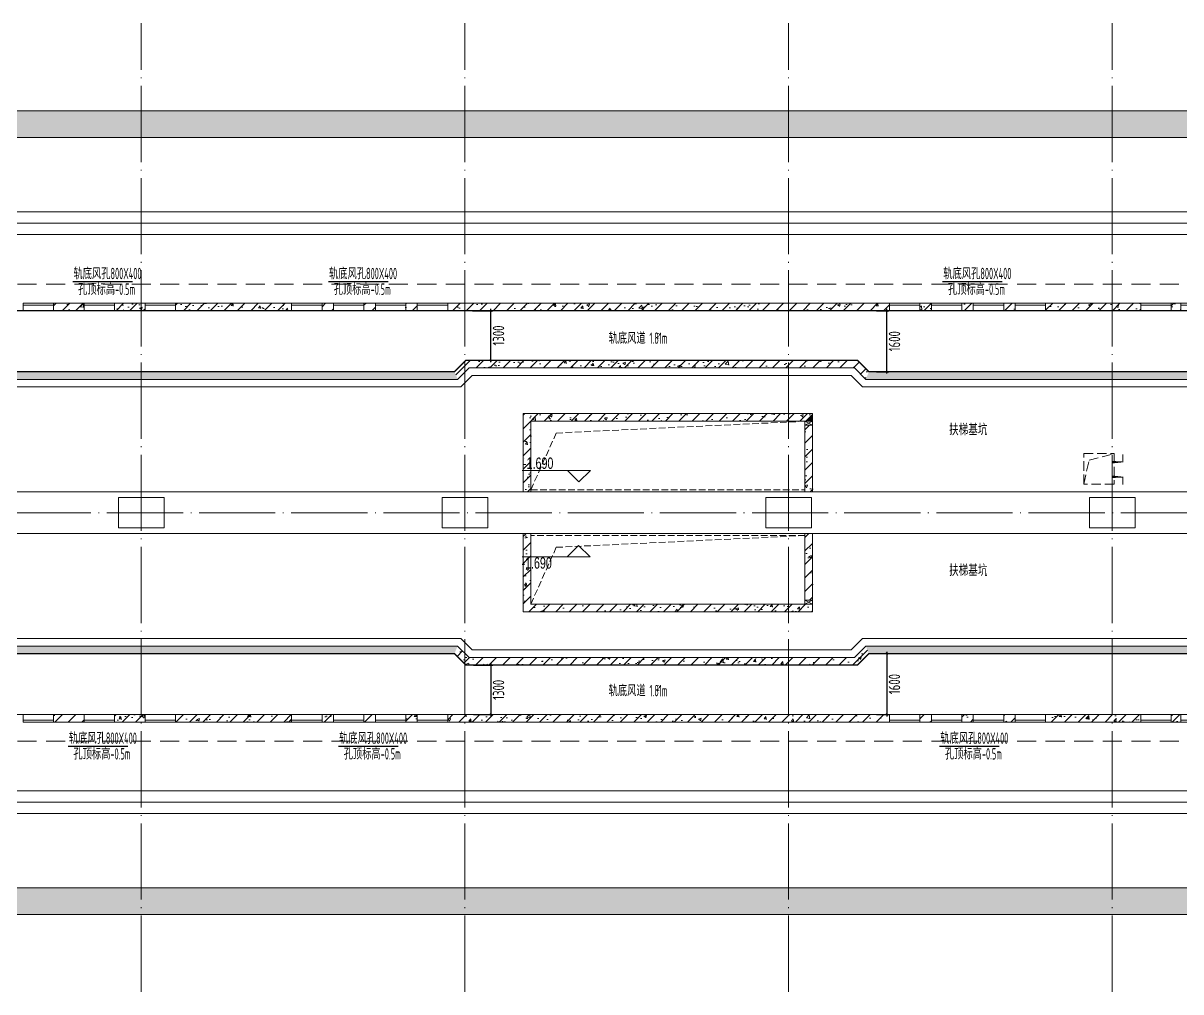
# Model space of a CAD drawing. Extents: x 4 to 13611208, y -605838 to 574722.
# Drawn here: x 13322797 to 13353197, y -145776 to -120348 of the extents above; entities that cross this region are included whole.
import ezdxf

# ---------------------------------------------------------------- set-up
doc = ezdxf.new("R2010")
doc.units = 0
doc.header["$LTSCALE"] = 1000
doc.header["$MEASUREMENT"] = 0
for name, pattern in [('_虚线L', [0.375, 0.25, -0.125]), ('DASH', [0.35, 0.25, -0.1]), ('DOTE', [2.4200000000000004, 2, -0.2, 0.02, -0.2])]:
    doc.linetypes.add(name, pattern=pattern)
for name, color, linetype, lineweight in [('DIM_ELEV', 3, 'Continuous', 5), ('SDF-风管', 3, 'Continuous', 20), ('建筑底图', 8, 'Continuous', 13)]:
    doc.layers.add(name, color=color, linetype=linetype, lineweight=lineweight)
doc.layers.add('PUB_TEXT', color=8, linetype='Continuous')
doc.layers.add('SDF-标注', color=7, linetype='Continuous')
doc.styles.add('67', font='gbenor.shx', dxfattribs={"width": 0.7, "bigfont": 'hztxt.shx'})
doc.styles.add('C', font='HZTXT_E', dxfattribs={"width": 0.7, "bigfont": 'HZTXT'})
doc.styles.add('du', font='gbenor.shx', dxfattribs={"width": 0.8, "bigfont": 'hztxt.shx'})
doc.dimstyles.new('67', dxfattribs={"dimscale": 100, "dimtxt": 3, "dimasz": 0.5, "dimexe": 0.5, "dimexo": 2, "dimgap": 0.5, "dimtad": 2, "dimdec": 0, "dimrnd": 5, "dimzin": 0, "dimdsep": 46, "dimtxsty": 'du', "dimblk": 'ARCHTICK', "dimcen": 0, "dimdle": 0.5, "dimclrd": 256, "dimclre": 256, "dimclrt": 256, "dimazin": 0, "dimtfac": 1, "dimtdec": 0, "dimtix": 1, "dimtmove": 2, "dimatfit": 3, "dimfxl": 100, "dimtolj": 1, "dimtzin": 0, "dimlwd": -1, "dimlwe": -1, "dimarcsym": 0})
pattern_1 = [(45, (-1624125.251857531, 421106.568227344), (-176.7766952966369, 176.7766952966369), []), (49.99999999999999, (-1624125.251857531, 421106.568227344), (717.2601826007534, -62.75213498259511), [75, -825]), (355, (-1624125.251857531, 421106.568227344), (-138.751333613, 752.1921337000118), [60, -660]), (100.4514, (-1624065.480177531, 421101.338887344), (578.5093817140216, 689.4395420609536), [63.74019000000001, -701.142112]), (46.18420000000001, (-1624125.251857531, 421306.568227344), (1067.241048625644, -165.5190143290181), [112.5, -1237.5]), (96.6356, (-1624036.315112531, 421292.7749203439), (934.6627055487033, 974.1178709004417), [95.610288, -1051.713]), (351.1842, (-1624125.251857531, 421306.568227344), (934.6619451336272, 974.1186009253246), [90, -990]), (21, (-1624025.251857531, 421256.568227344), (596.9070521184617, -402.6188906653388), [75, -825]), (326.0000000000001, (-1624025.251857531, 421256.568227344), (243.3153319215817, 725.150045046853), [60, -660]), (71.4514, (-1623975.509624531, 421223.016621344), (840.22262858149, 322.5304967099524), [63.74019000000001, -701.142112]), (37.50000000000001, (-1624125.251857531, 421106.568227344), (12.15985531729067, 332.8938538313115), [0, -652, 0, -670, 0, -662.5]), (7.499999999999999, (-1624125.251857531, 421106.568227344), (263.0695374421486, 394.4117118823602), [0, -382, 0, -637, 0, -252.5]), (327.5, (-1624348.251857531, 421106.568227344), (533.822436172409, -22.55487173437976), [0, -250, 0, -780, 0, -1035]), (317.5, (-1624448.251857531, 421106.568227344), (583.1861693423863, 100.1049823323177), [0, -325, 0, -518, 0, -735])]

# ---------------------------------------------------------------- blocks, each defined once
blk = doc.blocks.new('_ArchTick')
at = {"color": 0, "linetype": 'ByBlock', "const_width": 0.4}
blk.add_lwpolyline([(-0.5, -0.5), (0.5, 0.5)], dxfattribs=at)
blk = doc.blocks.new('*D1540')
at = {"layer": 'SDF-标注', "transparency": 16777216}
for p, q in [((13334597.36620496, -127898.2423238715), (13335129.72567084, -127898.2423238715)), ((13335079.72567084, -129248.2414803575), (13335079.72567084, -127848.2423238715)), ((13334623.48169264, -129198.2414803575), (13335129.72567084, -129198.2414803575))]:
    blk.add_line(p, q, dxfattribs=at)
at = {"layer": 'SDF-标注', "transparency": 16777216, "xscale": 50, "yscale": 50, "zscale": 50}
for p, rotation in [((13335079.72567084, -127898.2423238715), 90), ((13335079.72567084, -129198.2414803575), 270)]:
    blk.add_blockref('_ArchTick', p, dxfattribs=dict(at, rotation=rotation))
at = {"layer": 'SDF-标注', "transparency": 16777216, "insert": (13335279.72567084, -128548.2419021124), "char_height": 300, "attachment_point": 5, "rotation": 90, "style": 'du'}
blk.add_mtext('\\A1;1300', dxfattribs=at)
blk = doc.blocks.new('*D1541')
at = {"layer": 'SDF-标注', "transparency": 16777216}
for p, q in [((13345206.32402564, -127898.2423238549), (13345527.87091651, -127898.2423238549)), ((13345477.87091651, -129548.2413401038), (13345477.87091651, -127848.2423238549)), ((13345206.32402565, -129498.2413401038), (13345527.87091651, -129498.2413401038))]:
    blk.add_line(p, q, dxfattribs=at)
at = {"layer": 'SDF-标注', "transparency": 16777216, "xscale": 50, "yscale": 50, "zscale": 50}
for p, rotation in [((13345477.87091651, -127898.2423238549), 90), ((13345477.87091651, -129498.2413401038), 270)]:
    blk.add_blockref('_ArchTick', p, dxfattribs=dict(at, rotation=rotation))
at = {"layer": 'SDF-标注', "transparency": 16777216, "insert": (13345677.87091651, -128698.2418319772), "char_height": 300, "attachment_point": 5, "rotation": 90, "style": 'du'}
blk.add_mtext('\\A1;1600', dxfattribs=at)
blk = doc.blocks.new('*D1542')
at = {"layer": 'SDF-标注', "transparency": 16777216}
for p, q in [((13345206.32402585, -136898.2419105711), (13345527.87092204, -136898.2419105711)), ((13345477.87092204, -136848.2419105711), (13345477.87092204, -138548.2403534211)), ((13345206.32404459, -138498.2403534211), (13345527.87092204, -138498.2403534211))]:
    blk.add_line(p, q, dxfattribs=at)
at = {"layer": 'SDF-标注', "transparency": 16777216, "xscale": 50, "yscale": 50, "zscale": 50}
for p, rotation in [((13345477.87092204, -136898.2419105711), 90), ((13345477.87092204, -138498.2403534211), 270)]:
    blk.add_blockref('_ArchTick', p, dxfattribs=dict(at, rotation=rotation))
at = {"layer": 'SDF-标注', "transparency": 16777216, "insert": (13345677.87092204, -137698.241131994), "char_height": 300, "attachment_point": 5, "rotation": 90, "style": 'du'}
blk.add_mtext('\\A1;1600', dxfattribs=at)
blk = doc.blocks.new('*D1543')
at = {"layer": 'SDF-标注', "transparency": 16777216}
for p, q in [((13334623.4816924, -137198.2417702784), (13335129.72567084, -137198.2417702784)), ((13335079.72567084, -137148.2417702784), (13335079.72567084, -138548.2404773877)), ((13334623.48170763, -138498.2404773877), (13335129.72567084, -138498.2404773877))]:
    blk.add_line(p, q, dxfattribs=at)
at = {"layer": 'SDF-标注', "transparency": 16777216, "xscale": 50, "yscale": 50, "zscale": 50}
for p, rotation in [((13335079.72567084, -137198.2417702784), 90), ((13335079.72567084, -138498.2404773877), 270)]:
    blk.add_blockref('_ArchTick', p, dxfattribs=dict(at, rotation=rotation))
at = {"layer": 'SDF-标注', "transparency": 16777216, "insert": (13335279.72567084, -137848.2411238309), "char_height": 300, "attachment_point": 5, "rotation": 90, "style": 'du'}
blk.add_mtext('\\A1;1300', dxfattribs=at)
blk = doc.blocks.new('_FZH')
blk.add_lwpolyline([(-0.5, -0.5), (0.5, -0.5), (0.5000000000000001, 0.5), (-0.4999999999999999, 0.5)], close=True)
blk = doc.blocks.new('$WINLIB2D$00000004')
at = {"color": 0}
for points in [[(-0.4999999999999964, 0.5000000000000142), (-0.4999999999999964, -0.4999999999999858)], [(-0.4999999999999964, 0.5000000000000142), (0.5000000000000036, 0.5000000000000142)], [(0.5000000000000036, -0.4999999999999858), (0.5000000000000036, 0.5000000000000142)], [(-0.4999999999999964, 0.240579657589322), (0.5000000000000036, 0.240579657589322)], [(-0.4999999999999964, -0.4999999999999858), (0.5000000000000036, -0.4999999999999858)]]:
    blk.add_lwpolyline(points, dxfattribs=at)
blk = doc.blocks.new('站台板下0322')
at = {"layer": '建筑底图'}
h = blk.add_hatch(dxfattribs=at)
h.set_pattern_fill('钢筋混凝土', color=256, scale=100, style=0, pattern_type=2)
h.set_pattern_definition(pattern_1)
h.paths.add_polyline_path([(-251399.9974933891, -15299.99603205337), (-252199.9974933891, -15299.99603144685), (-252199.9974933891, -17049.99603146431), (-252110.00426671, -18893.16865181527), (-251310.8938603429, -18855.4302290146), (-251399.9974933891, -17030.47758683399)])
h.paths.add_polyline_path([(-252199.9974933891, -5799.996031605406), (-251399.9974933872, -5799.996031507268), (-251399.9974933853, -4068.607101359521), (-251323.8448809022, -2433.226637376938), (-252122.979020494, -2396.014469184214), (-252199.9974933891, -4049.988407857018)])
h.paths.add_polyline_path([(-56499.99999296572, 0.001659897156059742), (-56499.99999296572, -699.9983401028439), (-24751.10798723716, -699.9983400584897), (-24751.10798723716, 0.001659941393882036)])
h.paths.add_polyline_path([(-56499.99999296572, -20399.99669300311), (-56499.99999296572, -21099.99669300322), (-24751.10798723716, -21099.99632107746), (-24751.10798723716, -20399.99632107723)])
h.paths.add_polyline_path([(85700.00000703428, -21299.995027186), (85700.00000703428, -20599.99502718577), (65000.00250737835, -20599.99526967818), (65000.00250737835, -20399.99526967818), (-24751.10798723716, -20399.99632107723), (-24751.10798723716, -21099.99632107746), (64300.00250737835, -21099.9952778786), (64300.00250737835, -21299.9952778786)])
h.paths.add_polyline_path([(85700.00250730757, -499.9983399047051), (85700.00250737276, 200.0016600950621), (47900.00250737835, 200.0016600424424), (47900.00250737835, 0.001660042442381382), (-24751.10798723716, 0.001659941393882036), (-24751.10798723716, -699.9983400584897), (48600.00250737835, -699.998339956277), (48600.00250737835, -499.9983399562771)])
h.paths.add_polyline_path([(-166999.9999929676, 2200.001659847796), (-166999.9999929676, 1500.001659847796), (-166999.9974926272, 1500.001659847796), (-166999.9974926272, -49.99834015220404), (-99499.99999295827, -49.99834015220404), (-99499.99999296013, 650.0016598468646), (-166299.9974926272, 650.001659847796), (-166299.9974926272, 2200.001659847796)])
h = blk.add_hatch(dxfattribs=at)
h.set_pattern_fill('钢筋混凝土', color=256, scale=100, style=0, pattern_type=2)
h.set_pattern_definition(pattern_1)
h.paths.add_polyline_path([(-50299.99999674503, -5250.000000042375), (-49499.99999613408, -5250.000000040978), (-49499.99999613594, -5050.000000040978), (-50299.99999674503, -5050.000000042375)])
h = blk.add_hatch(dxfattribs=at)
h.set_pattern_fill('钢筋混凝土', color=256, scale=100, style=0, pattern_type=2)
h.set_pattern_definition(pattern_1)
h.paths.add_polyline_path([(-48699.99999674503, -5250.000000039581), (-47899.99999674503, -5250.000000038301), (-47899.99999674503, -5050.000000038184), (-48699.99999674503, -5050.000000039581)])
h = blk.add_hatch(dxfattribs=at)
h.set_pattern_fill('钢筋混凝土', color=256, scale=100, style=0, pattern_type=2)
h.set_pattern_definition(pattern_1)
h.paths.add_polyline_path([(-47099.99999674503, -5250.000000036904), (-44049.99999674503, -5250.000000031781), (-44049.99999674503, -5050.000000031665), (-47099.99999674503, -5050.000000036904)])
h = blk.add_hatch(dxfattribs=at)
h.set_pattern_fill('钢筋混凝土', color=256, scale=100, style=0, pattern_type=2)
h.set_pattern_definition(pattern_1)
h.paths.add_polyline_path([(-43249.99999674503, -5250.000000030384), (-42949.99999613594, -5250.000000029919), (-42949.99999613594, -5050.000000029802), (-43249.99999674316, -5050.000000030268)])
h = blk.add_hatch(dxfattribs=at)
h.set_pattern_fill('钢筋混凝土', color=256, scale=100, style=0, pattern_type=2)
h.set_pattern_definition(pattern_1)
h.paths.add_polyline_path([(-42149.99999613408, -5250.000000028638), (-41849.999995525, -5250.000000028056), (-41849.99999552313, -5050.00000002794), (-42149.99999613408, -5050.000000028405)])
h = blk.add_hatch(dxfattribs=at)
h.set_pattern_fill('钢筋混凝土', color=256, scale=100, style=0, pattern_type=2)
h.set_pattern_definition(pattern_1)
h.paths.add_polyline_path([(-41049.99999552313, -5250.000000026659), (-40749.999995525, -5250.000000026193), (-40749.99999552313, -5050.000000026077), (-41049.99999552313, -5050.000000026543)])
h = blk.add_hatch(dxfattribs=at)
h.set_pattern_fill('钢筋混凝土', color=256, scale=100, style=0, pattern_type=2)
h.set_pattern_definition(pattern_1)
h.paths.add_polyline_path([(-39949.99999491405, -5250.000000024913), (-28349.99999674316, -5250.000000005239), (-28349.99999674503, -5050.000000004889), (-39949.99999491405, -5050.00000002468)])
h = blk.add_hatch(dxfattribs=at)
h.set_pattern_fill('钢筋混凝土', color=256, scale=100, style=0, pattern_type=2)
h.set_pattern_definition(pattern_1)
h.paths.add_polyline_path([(-27549.99999674503, -5250.000000003842), (-27249.99999613408, -5250.000000003376), (-27249.99999613408, -5050.000000003027), (-27549.99999674503, -5050.000000003492)])
h = blk.add_hatch(dxfattribs=at)
h.set_pattern_fill('钢筋混凝土', color=256, scale=100, style=0, pattern_type=2)
h.set_pattern_definition(pattern_1)
h.paths.add_polyline_path([(-26449.99999613408, -5250.000000001979), (-26149.99999613408, -5250.000000001513), (-26149.99999613408, -5050.000000001164), (-26449.99999613408, -5050.00000000163)])
h = blk.add_hatch(dxfattribs=at)
h.set_pattern_fill('钢筋混凝土', color=256, scale=100, style=0, pattern_type=2)
h.set_pattern_definition(pattern_1)
h.paths.add_polyline_path([(-25349.99999552313, -5250.000000000116), (-25049.99999552313, -5249.999999999651), (-25049.999995525, -5049.999999999302), (-25349.999995525, -5049.999999999767)])
h = blk.add_hatch(dxfattribs=at)
h.set_pattern_fill('钢筋混凝土', color=256, scale=100, style=0, pattern_type=2)
h.set_pattern_definition(pattern_1)
h.paths.add_polyline_path([(-24249.99999491405, -5249.999999998254), (-21749.99999552313, -5249.999999994063), (-21749.999995525, -5049.999999993597), (-24249.99999491405, -5049.999999997905)])
h = blk.add_hatch(dxfattribs=at)
h.set_pattern_fill('钢筋混凝土', color=256, scale=100, style=0, pattern_type=2)
h.set_pattern_definition(pattern_1)
h.paths.add_polyline_path([(-20949.99999491405, -5249.999999992666), (-20699.99999491405, -5249.999999992317), (-20699.99999491405, -5049.999999991851), (-20949.99999491405, -5049.9999999922)])
h = blk.add_hatch(dxfattribs=at)
h.set_pattern_fill('钢筋混凝土', color=256, scale=100, style=0, pattern_type=2)
h.set_pattern_definition(pattern_1)
h.paths.add_polyline_path([(-39391.04179294128, -6749.999157501967), (-39473.88450527657, -6549.999156508828), (-39773.8842374431, -6849.998888789327), (-39691.04152507428, -7049.998889751034)])
h = blk.add_hatch(dxfattribs=at)
h.set_pattern_fill('钢筋混凝土', color=256, scale=100, style=0, pattern_type=2)
h.set_pattern_definition(pattern_1)
h.paths.add_polyline_path([(-29273.8846257301, -6749.999276013346), (-29191.04191145394, -6549.999276960967), (-39473.88450527657, -6549.999156508828), (-39391.04179294128, -6749.999157501967)])
h = blk.add_hatch(dxfattribs=at)
h.set_pattern_fill('钢筋混凝土', color=256, scale=100, style=0, pattern_type=2)
h.set_pattern_definition(pattern_1)
h.paths.add_polyline_path([(-29191.04191145394, -6549.999276960967), (-29273.8846257301, -6749.999276013346), (-28973.88488656376, -7049.999015291105), (-28891.04217227269, -6849.999016255024)])
h = blk.add_hatch(dxfattribs=at)
h.set_pattern_fill('钢筋混凝土', color=256, scale=100, style=0, pattern_type=2)
h.set_pattern_definition(pattern_1)
h.paths.add_polyline_path([(-39691.04152507428, -7049.998889751034), (-39773.8842374431, -6849.998888789327), (-68295.83388144802, -6849.998554925667), (-68212.99116965663, -7049.998555887374)])
h = blk.add_hatch(dxfattribs=at)
h.set_pattern_fill('钢筋混凝土', color=256, scale=100, style=0, pattern_type=2)
h.set_pattern_definition(pattern_1)
h.paths.add_polyline_path([(6.682239472866058e-06, -6916.666021599667), (-99.99999293591827, -6849.999353758059), (-28891.04217227269, -6849.999016255024), (-28973.88488656376, -7049.999015291105), (5.86826354265213e-06, -7049.999354933621)])
h = blk.add_hatch(dxfattribs=at)
h.set_pattern_fill('钢筋混凝土', color=256, scale=100, style=0, pattern_type=2)
h.set_pattern_definition(pattern_1)
h.paths.add_polyline_path([(-30570.46097750682, -8149.999301664764), (-30370.46097496059, -7949.999303880846), (-37970.46097539831, -7949.999219667516), (-37770.46097516362, -8149.999221883714)])
h = blk.add_hatch(dxfattribs=at)
h.set_pattern_fill('钢筋混凝土', color=256, scale=100, style=0, pattern_type=2)
h.set_pattern_definition(pattern_1)
h.paths.add_polyline_path([(-37770.46097516362, -8149.999221883714), (-37970.46097539831, -7949.999219667516), (-37970.4609752791, -9999.9993014934), (-37770.4609752791, -9999.9993014934)])
blk.add_hatch(color=256, dxfattribs=at).paths.add_polyline_path([(-30370.46097496059, -7949.999303880846), (-30570.46097750682, -8149.999301664764), (-30370.46097528096, -8149.999303948018)])
h = blk.add_hatch(dxfattribs=at)
h.set_pattern_fill('钢筋混凝土', color=256, scale=100, style=0, pattern_type=2)
h.set_pattern_definition(pattern_1)
h.paths.add_polyline_path([(-30570.46097528096, -8249.999303948018), (-30570.46097528096, -9999.999301493517), (-30370.46097528096, -9999.999301493517), (-30370.46097528096, -8249.999303948018)])
h = blk.add_hatch(dxfattribs=at)
h.set_pattern_fill('钢筋混凝土', color=256, scale=100, style=0, pattern_type=2)
h.set_pattern_definition(pattern_1)
h.paths.add_polyline_path([(-37970.4609752791, -11099.9993014934), (-37970.4609752791, -13149.99938363), (-37770.46097532753, -12949.9993814138), (-37770.4609752791, -11099.9993014934)])
h = blk.add_hatch(dxfattribs=at)
h.set_pattern_fill('钢筋混凝土', color=256, scale=100, style=0, pattern_type=2)
h.set_pattern_definition(pattern_1)
h.paths.add_polyline_path([(-30570.46097528096, -11099.9993014934), (-30570.46097528096, -12849.99929936416), (-30370.46097528096, -12849.99929936416), (-30370.46097528096, -11099.9993014934)])
h = blk.add_hatch(dxfattribs=at)
h.set_pattern_fill('钢筋混凝土', color=256, scale=100, style=0, pattern_type=2)
h.set_pattern_definition(pattern_1)
h.paths.add_polyline_path([(-30370.46097459365, -13149.99929941667), (-30570.4609722523, -12949.99930163275), (-37770.46097532753, -12949.9993814138), (-37970.4609752791, -13149.99938363)])
h = blk.add_hatch(dxfattribs=at)
h.set_pattern_fill('钢筋混凝土', color=256, scale=100, style=0, pattern_type=2)
h.set_pattern_definition(pattern_1)
h.paths.add_polyline_path([(-30570.46097528096, -12949.99929936416), (-30370.46097459365, -13149.99929941667), (-30370.46097528096, -12949.99929936416)])
h = blk.add_hatch(dxfattribs=at)
h.set_pattern_fill('钢筋混凝土', color=8, scale=100, style=0, pattern_type=2)
h.set_pattern_definition(pattern_1)
h.paths.add_polyline_path([(-39773.88423763122, -14249.99971419829), (-39691.04152689967, -14049.99971322855), (-86354.41384701896, -14050.00025959895), (-86437.256558544, -14250.00026056869)])
h = blk.add_hatch(dxfattribs=at)
h.set_pattern_fill('钢筋混凝土', color=256, scale=100, style=0, pattern_type=2)
h.set_pattern_definition(pattern_1)
h.paths.add_polyline_path([(-39473.88450551685, -14549.99944642966), (-39391.04179475922, -14349.99944548449), (-39691.04152689967, -14049.99971322855), (-39773.88423763122, -14249.99971419829)])
h = blk.add_hatch(dxfattribs=at)
h.set_pattern_fill('钢筋混凝土', color=256, scale=100, style=0, pattern_type=2)
h.set_pattern_definition(pattern_1)
h.paths.add_polyline_path([(-29273.88462553825, -14349.99932697311), (-29191.04191121366, -14549.99932597752), (-28891.04217207152, -14249.99958672235), (-28973.88488636818, -14049.99958768627)])
h = blk.add_hatch(dxfattribs=at)
h.set_pattern_fill('钢筋混凝土', color=256, scale=100, style=0, pattern_type=2)
h.set_pattern_definition(pattern_1)
h.paths.add_polyline_path([(6.598420441150665e-06, -14183.33258138783), (5.864538252353668e-06, -14049.99924805318), (-28973.88488636818, -14049.99958768627), (-28891.04217207152, -14249.99958672235), (-99.99999299179763, -14249.99924922851)])
h = blk.add_hatch(dxfattribs=at)
h.set_pattern_fill('钢筋混凝土', color=256, scale=100, style=0, pattern_type=2)
h.set_pattern_definition(pattern_1)
h.paths.add_polyline_path([(-29191.04191121366, -14549.99932597752), (-29273.88462553825, -14349.99932697311), (-39391.04179475922, -14349.99944548449), (-39473.88450551685, -14549.99944642966)])
h = blk.add_hatch(dxfattribs=at)
h.set_pattern_fill('钢筋混凝土', color=256, scale=100, style=0, pattern_type=2)
h.set_pattern_definition(pattern_1)
h.paths.add_polyline_path([(-49499.99999806192, -15849.9982709859), (-50299.99999745097, -15849.99828035699), (-50299.9999951059, -16049.99828036199), (-49499.99999571685, -16049.99827099079)])
h = blk.add_hatch(dxfattribs=at)
h.set_pattern_fill('钢筋混凝土', color=256, scale=100, style=0, pattern_type=2)
h.set_pattern_definition(pattern_1)
h.paths.add_polyline_path([(-47899.99999806006, -15849.99825224362), (-48699.99999745097, -15849.9982616147), (-48699.99999510776, -16049.99826161971), (-47899.99999571685, -16049.99825224862)])
h = blk.add_hatch(dxfattribs=at)
h.set_pattern_fill('钢筋混凝土', color=256, scale=100, style=0, pattern_type=2)
h.set_pattern_definition(pattern_1)
h.paths.add_polyline_path([(-44049.99999744911, -15849.99820714502), (-47099.99999745097, -15849.99824287242), (-47099.99999510776, -16049.99824287742), (-44049.9999951059, -16049.99820715003)])
h = blk.add_hatch(dxfattribs=at)
h.set_pattern_fill('钢筋混凝土', color=256, scale=100, style=0, pattern_type=2)
h.set_pattern_definition(pattern_1)
h.paths.add_polyline_path([(-42949.99999684002, -15849.99819425971), (-43249.99999745097, -15849.99819777394), (-43249.99999510776, -16049.99819777883), (-42949.99999449868, -16049.99819426471)])
h = blk.add_hatch(dxfattribs=at)
h.set_pattern_fill('钢筋混凝土', color=256, scale=100, style=0, pattern_type=2)
h.set_pattern_definition(pattern_1)
h.paths.add_polyline_path([(-41849.99999684002, -15849.99818137439), (-42149.99999745097, -15849.99818488851), (-42149.9999951059, -16049.99818489351), (-41849.99999449681, -16049.9981813794)])
h = blk.add_hatch(dxfattribs=at)
h.set_pattern_fill('钢筋混凝土', color=256, scale=100, style=0, pattern_type=2)
h.set_pattern_definition(pattern_1)
h.paths.add_polyline_path([(-40749.99999622907, -15849.99816848908), (-41049.99999684002, -15849.99817200319), (-41049.99999449681, -16049.9981720082), (-40749.99999388587, -16049.99816849409)])
h = blk.add_hatch(dxfattribs=at)
h.set_pattern_fill('钢筋混凝土', color=256, scale=100, style=0, pattern_type=2)
h.set_pattern_definition(pattern_1)
h.paths.add_polyline_path([(-28349.99999806006, -15849.9980232364), (-39949.99999622907, -15849.998159118), (-39949.99999388587, -16049.99815912289), (-28349.99999571871, -16049.99802324153)])
h = blk.add_hatch(dxfattribs=at)
h.set_pattern_fill('钢筋混凝土', color=256, scale=100, style=0, pattern_type=2)
h.set_pattern_definition(pattern_1)
h.paths.add_polyline_path([(-27249.99999745097, -15849.99801035121), (-27549.99999806006, -15849.99801386532), (-27549.99999571871, -16049.99801387032), (-27249.99999510776, -16049.99801035621)])
h = blk.add_hatch(dxfattribs=at)
h.set_pattern_fill('钢筋混凝土', color=256, scale=100, style=0, pattern_type=2)
h.set_pattern_definition(pattern_1)
h.paths.add_polyline_path([(-26149.99999684002, -15849.99799746578), (-26449.99999745097, -15849.99800098001), (-26449.99999510776, -16049.99800098501), (-26149.99999449681, -16049.9979974709)])
h = blk.add_hatch(dxfattribs=at)
h.set_pattern_fill('钢筋混凝土', color=256, scale=100, style=0, pattern_type=2)
h.set_pattern_definition(pattern_1)
h.paths.add_polyline_path([(-25049.99999622907, -15849.99798458046), (-25349.99999684002, -15849.99798809469), (-25349.99999449681, -16049.9979880997), (-25049.99999388587, -16049.99798458559)])
h = blk.add_hatch(dxfattribs=at)
h.set_pattern_fill('钢筋混凝土', color=256, scale=100, style=0, pattern_type=2)
h.set_pattern_definition(pattern_1)
h.paths.add_polyline_path([(-21749.99999623094, -15849.99794592464), (-24249.99999622907, -15849.99797520938), (-24249.99999388587, -16049.99797521438), (-21749.99999388773, -16049.99794592964)])
h = blk.add_hatch(dxfattribs=at)
h.set_pattern_fill('钢筋混凝土', color=256, scale=100, style=0, pattern_type=2)
h.set_pattern_definition(pattern_1)
h.paths.add_polyline_path([(-20699.99999623094, -15849.99793362501), (-20949.99999623094, -15849.99793655344), (-20949.99999388587, -16049.99793655856), (-20699.99999388587, -16049.99793363002)])
at = {"layer": 'DIM_ELEV', "color": 8}
for p, q in [((-36206.15218336508, -9440.239490673412), (-37992.72352389432, -9440.239490673412)), ((-36506.15218336508, -9740.239490673412), (-36806.15218336508, -9440.239490673412)), ((-36506.15218336508, -9740.239490673412), (-36206.15218336508, -9440.239490673412)), ((-36513.11049461365, -11411.23949067341), (-36813.11049461365, -11711.23949067341)), ((-36513.11049461365, -11411.23949067341), (-36213.11049461365, -11711.23949067341)), ((-36213.11049461365, -11711.23949067341), (-37997.36239806004, -11711.23949067341))]:
    blk.add_line(p, q, dxfattribs=at)
at = {"layer": '建筑底图', "linetype": 'DOTE'}
for p, q in [((-47999.99999296386, -23127.74845242768), (-47999.99999296013, 2300.000698631629)), ((-39499.99999296386, -23127.74845242756), (-39499.99999296013, 2300.000698631629)), ((-30999.99999296386, -23127.74845242745), (-30999.999992962, 2300.000698631629)), ((-22499.999992962, -23127.74845242733), (-22499.99999296572, 2300.000698631629)), ((-254599.999990209, -20399.99930136825), (102362.5939068729, -20399.99930136849))]:
    blk.add_line(p, q, dxfattribs=at)
at = {"layer": '建筑底图'}
for p, q in [((-62299.99997521844, -8.672941476106644e-08), (47900.00000704173, 6.670597940683365e-08)), ((-62999.99997521844, -700.0000000875443), (48600.00000704173, -699.9999999320135)), ((-49499.99999613594, -5050.000000040978), (-50299.99999674503, -5050.000000042375)), ((-50299.99999674503, -5050.000000042375), (-50299.99999674503, -5250.000000042375)), ((-49499.99999613408, -5250.000000040978), (-49499.99999613594, -5050.000000040978)), ((-47899.99999674503, -5050.000000038184), (-48699.99999674503, -5050.000000039581)), ((-48699.99999674503, -5050.000000039581), (-48699.99999674503, -5250.000000039581)), ((-47899.99999674503, -5250.000000038301), (-47899.99999674503, -5050.000000038184)), ((-44049.99999674503, -5050.000000031665), (-47099.99999674503, -5050.000000036904)), ((-47099.99999674503, -5050.000000036904), (-47099.99999674503, -5250.000000036904)), ((-44049.99999674503, -5250.000000031781), (-44049.99999674503, -5050.000000031665)), ((-42949.99999613594, -5050.000000029802), (-43249.99999674316, -5050.000000030268)), ((-43249.99999674316, -5050.000000030268), (-43249.99999674503, -5250.000000030384)), ((-42949.99999613594, -5250.000000029919), (-42949.99999613594, -5050.000000029802)), ((-41849.99999552313, -5050.00000002794), (-42149.99999613408, -5050.000000028405)), ((-42149.99999613408, -5050.000000028405), (-42149.99999613408, -5250.000000028638)), ((-41849.999995525, -5250.000000028056), (-41849.99999552313, -5050.00000002794)), ((-40749.99999552313, -5050.000000026077), (-41049.99999552313, -5050.000000026543)), ((-41049.99999552313, -5050.000000026543), (-41049.99999552313, -5250.000000026659)), ((-40749.999995525, -5250.000000026193), (-40749.99999552313, -5050.000000026077)), ((-28349.99999674503, -5050.000000004889), (-39949.99999491405, -5050.00000002468)), ((-39949.99999491405, -5050.00000002468), (-39949.99999491405, -5250.000000024913)), ((-28349.99999674316, -5250.000000005239), (-28349.99999674503, -5050.000000004889)), ((-27249.99999613408, -5050.000000003027), (-27549.99999674503, -5050.000000003492)), ((-27549.99999674503, -5050.000000003492), (-27549.99999674503, -5250.000000003842)), ((-27249.99999613408, -5250.000000003376), (-27249.99999613408, -5050.000000003027)), ((-26149.99999613408, -5050.000000001164), (-26449.99999613408, -5050.00000000163)), ((-26449.99999613408, -5050.00000000163), (-26449.99999613408, -5250.000000001979)), ((-26149.99999613408, -5250.000000001513), (-26149.99999613408, -5050.000000001164)), ((-25049.999995525, -5049.999999999302), (-25349.999995525, -5049.999999999767)), ((-25349.999995525, -5049.999999999767), (-25349.99999552313, -5250.000000000116)), ((-25049.99999552313, -5249.999999999651), (-25049.999995525, -5049.999999999302)), ((-21749.999995525, -5049.999999993597), (-24249.99999491405, -5049.999999997905)), ((-24249.99999491405, -5049.999999997905), (-24249.99999491405, -5249.999999998254)), ((-21749.99999552313, -5249.999999994063), (-21749.999995525, -5049.999999993597)), ((-20699.99999491405, -5049.999999991851), (-20949.99999491405, -5049.9999999922)), ((-20949.99999491405, -5049.9999999922), (-20949.99999491405, -5249.999999992666)), ((-20699.99999491405, -5249.999999992317), (-20699.99999491405, -5049.999999991851)), ((-50299.99999674503, -5250.000000042375), (-49499.99999613408, -5250.000000040978)), ((-48699.99999674503, -5250.000000039581), (-47899.99999674503, -5250.000000038301)), ((-47099.99999674503, -5250.000000036904), (-44049.99999674503, -5250.000000031781)), ((-43249.99999674503, -5250.000000030384), (-42949.99999613594, -5250.000000029919)), ((-42149.99999613408, -5250.000000028638), (-41849.999995525, -5250.000000028056)), ((-41049.99999552313, -5250.000000026659), (-40749.999995525, -5250.000000026193)), ((-39949.99999491405, -5250.000000024913), (-28349.99999674316, -5250.000000005239)), ((-27549.99999674503, -5250.000000003842), (-27249.99999613408, -5250.000000003376)), ((-26449.99999613408, -5250.000000001979), (-26149.99999613408, -5250.000000001513)), ((-25349.99999552313, -5250.000000000116), (-25049.99999552313, -5249.999999999651)), ((-24249.99999491405, -5249.999999998254), (-21749.99999552313, -5249.999999994063)), ((-20949.99999491405, -5249.999999992666), (-20699.99999491405, -5249.999999992317)), ((-39473.88450527657, -6549.999156508828), (-39773.8842374431, -6849.998888789327)), ((-29191.04191145394, -6549.999276960967), (-39473.88450527657, -6549.999156508828)), ((-29191.04191145394, -6549.999276960967), (-28891.04217227269, -6849.999016255024)), ((-39773.8842374431, -6849.998888789327), (-68295.83388144802, -6849.998554925667)), ((-39391.04179294128, -6749.999157501967), (-39691.04152507428, -7049.998889751034)), ((-29273.8846257301, -6749.999276013346), (-39391.04179294128, -6749.999157501967)), ((-37932.46326870192, -6749.999219633057), (-30732.46326869074, -6749.999219633057)), ((-29273.8846257301, -6749.999276013346), (-28973.88488656376, -7049.999015291105)), ((-99.99999293591827, -6849.999353758059), (-28891.04217227269, -6849.999016255024)), ((-39691.04152507428, -7049.998889751034), (-68212.99116965663, -7049.998555887374)), ((5.86826354265213e-06, -7049.999354933621), (-28973.88488656376, -7049.999015291105)), ((-30370.46097496059, -7949.999303880846), (-37970.46097539831, -7949.999219667516)), ((-37970.46097539831, -7949.999219667516), (-37970.4609752791, -9999.9993014934)), ((-30570.46097750682, -8149.999301664764), (-37770.46097516362, -8149.999221883714)), ((-37770.46097516362, -8149.999221883714), (-37770.4609752791, -9999.9993014934)), ((-30570.46097750682, -8149.999301664764), (-30570.46097528096, -8149.999303948018)), ((-30370.46097528096, -8149.999303948018), (-30570.46097528096, -8149.999303948018)), ((-30370.46097496059, -7949.999303880846), (-30370.46097528096, -8149.999303948018)), ((-30570.46097528096, -8249.999303948018), (-30570.46097528096, -9999.999301493517)), ((-30370.46097528096, -8249.999303948018), (-30570.46097528096, -8249.999303948018)), ((-30370.46097528096, -8249.999303948018), (-30370.46097528096, -9999.999301493517)), ((-64999.99999296013, -9999.9993014934), (-11959.99999107327, -9999.999301493517)), ((-37770.4609752791, -9999.9993014934), (-37970.4609752791, -9999.9993014934)), ((-30370.46097528096, -9999.999301493517), (-30570.46097528096, -9999.999301493517)), ((-64999.99999296013, -11099.9993014934), (-11959.99999107327, -11099.9993014934)), ((-37970.4609752791, -11099.9993014934), (-37970.4609752791, -13149.99938363)), ((-37770.4609752791, -11099.9993014934), (-37970.4609752791, -11099.9993014934)), ((-37770.4609752791, -11099.9993014934), (-37770.46097532753, -12949.9993814138)), ((-30570.46097528096, -11099.9993014934), (-30570.46097528096, -12849.99929936416)), ((-30370.46097528096, -11099.9993014934), (-30570.46097528096, -11099.9993014934)), ((-30370.46097528096, -11099.9993014934), (-30370.46097528096, -12849.99929936416)), ((-30570.4609722523, -12949.99930163275), (-37770.46097532753, -12949.9993814138)), ((-30370.46097528096, -12849.99929936416), (-30570.46097528096, -12849.99929936416)), ((-30570.46097528096, -12949.99929936416), (-30570.4609722523, -12949.99930163275)), ((-30370.46097528096, -12949.99929936416), (-30570.46097528096, -12949.99929936416)), ((-30370.46097528096, -12949.99929936416), (-30370.46097459365, -13149.99929941667)), ((-30370.46097459365, -13149.99929941667), (-37970.4609752791, -13149.99938363)), ((-39473.88450551685, -14549.99944642966), (-39773.88423763122, -14249.99971419829)), ((-39391.04179475922, -14349.99944548449), (-39691.04152689967, -14049.99971322855)), ((-29273.88462553825, -14349.99932697311), (-28973.88488636818, -14049.99958768627)), ((-29191.04191121366, -14549.99932597752), (-28891.04217207152, -14249.99958672235)), ((5.864538252353668e-06, -14049.99924805318), (-28973.88488636818, -14049.99958768627)), ((-99.99999299179763, -14249.99924922851), (-28891.04217207152, -14249.99958672235)), ((-29191.04191121366, -14549.99932597752), (-39473.88450551685, -14549.99944642966)), ((-29273.88462553825, -14349.99932697311), (-39391.04179475922, -14349.99944548449)), ((-49499.99999806192, -15849.9982709859), (-50299.99999745097, -15849.99828035699)), ((-50299.99999745097, -15849.99828035699), (-50299.9999951059, -16049.99828036199)), ((-50299.9999951059, -16049.99828036199), (-49499.99999571685, -16049.99827099079)), ((-49499.99999571685, -16049.99827099079), (-49499.99999806192, -15849.9982709859)), ((-47899.99999806006, -15849.99825224362), (-48699.99999745097, -15849.9982616147)), ((-48699.99999745097, -15849.9982616147), (-48699.99999510776, -16049.99826161971)), ((-48699.99999510776, -16049.99826161971), (-47899.99999571685, -16049.99825224862)), ((-47899.99999571685, -16049.99825224862), (-47899.99999806006, -15849.99825224362)), ((-44049.99999744911, -15849.99820714502), (-47099.99999745097, -15849.99824287242)), ((-47099.99999745097, -15849.99824287242), (-47099.99999510776, -16049.99824287742)), ((-47099.99999510776, -16049.99824287742), (-44049.9999951059, -16049.99820715003)), ((-44049.9999951059, -16049.99820715003), (-44049.99999744911, -15849.99820714502)), ((-42949.99999684002, -15849.99819425971), (-43249.99999745097, -15849.99819777394)), ((-43249.99999745097, -15849.99819777394), (-43249.99999510776, -16049.99819777883)), ((-43249.99999510776, -16049.99819777883), (-42949.99999449868, -16049.99819426471)), ((-42949.99999449868, -16049.99819426471), (-42949.99999684002, -15849.99819425971)), ((-41849.99999684002, -15849.99818137439), (-42149.99999745097, -15849.99818488851)), ((-42149.99999745097, -15849.99818488851), (-42149.9999951059, -16049.99818489351)), ((-42149.9999951059, -16049.99818489351), (-41849.99999449681, -16049.9981813794)), ((-41849.99999449681, -16049.9981813794), (-41849.99999684002, -15849.99818137439)), ((-40749.99999622907, -15849.99816848908), (-41049.99999684002, -15849.99817200319)), ((-41049.99999684002, -15849.99817200319), (-41049.99999449681, -16049.9981720082)), ((-41049.99999449681, -16049.9981720082), (-40749.99999388587, -16049.99816849409)), ((-40749.99999388587, -16049.99816849409), (-40749.99999622907, -15849.99816848908)), ((-28349.99999806006, -15849.9980232364), (-39949.99999622907, -15849.998159118)), ((-39949.99999622907, -15849.998159118), (-39949.99999388587, -16049.99815912289)), ((-39949.99999388587, -16049.99815912289), (-28349.99999571871, -16049.99802324153)), ((-28349.99999571871, -16049.99802324153), (-28349.99999806006, -15849.9980232364)), ((-27249.99999745097, -15849.99801035121), (-27549.99999806006, -15849.99801386532)), ((-27549.99999806006, -15849.99801386532), (-27549.99999571871, -16049.99801387032)), ((-27549.99999571871, -16049.99801387032), (-27249.99999510776, -16049.99801035621)), ((-27249.99999510776, -16049.99801035621), (-27249.99999745097, -15849.99801035121)), ((-26149.99999684002, -15849.99799746578), (-26449.99999745097, -15849.99800098001)), ((-26449.99999745097, -15849.99800098001), (-26449.99999510776, -16049.99800098501)), ((-26449.99999510776, -16049.99800098501), (-26149.99999449681, -16049.9979974709)), ((-26149.99999449681, -16049.9979974709), (-26149.99999684002, -15849.99799746578)), ((-25049.99999622907, -15849.99798458046), (-25349.99999684002, -15849.99798809469)), ((-25349.99999684002, -15849.99798809469), (-25349.99999449681, -16049.9979880997)), ((-25349.99999449681, -16049.9979880997), (-25049.99999388587, -16049.99798458559)), ((-25049.99999388587, -16049.99798458559), (-25049.99999622907, -15849.99798458046)), ((-21749.99999623094, -15849.99794592464), (-24249.99999622907, -15849.99797520938)), ((-24249.99999622907, -15849.99797520938), (-24249.99999388587, -16049.99797521438)), ((-24249.99999388587, -16049.99797521438), (-21749.99999388773, -16049.99794592964)), ((-21749.99999388773, -16049.99794592964), (-21749.99999623094, -15849.99794592464)), ((-20699.99999623094, -15849.99793362501), (-20949.99999623094, -15849.99793655344)), ((-20949.99999623094, -15849.99793655344), (-20949.99999388587, -16049.99793655856)), ((-20949.99999388587, -16049.99793655856), (-20699.99999388587, -16049.99793363002)), ((-20699.99999388587, -16049.99793363002), (-20699.99999623094, -15849.99793362501)), ((-62999.99997521844, -20399.99842912378), (65000.00000704173, -20399.99682890833)), ((-62299.99997521844, -21099.9984209236), (64300.00000704173, -21099.99683710875))]:
    blk.add_line(p, q, dxfattribs=at)
at = {"layer": '建筑底图', "color": 8, "linetype": 'DOTE'}
for p, q in [((-254599.999990209, -699.9993013682542), (102362.5939068729, -699.9993013684871)), ((-254599.999990209, -10549.99930136825), (102362.5939068729, -10549.99930136849))]:
    blk.add_line(p, q, dxfattribs=at)
at = {"layer": '建筑底图', "ltscale": 0.5}
for p, q in [((-75699.94693470467, -2649.99578639213), (60377.07687464263, -2649.998129685642)), ((-75699.94693471026, -3249.99578639213), (60377.07686430868, -3249.998129685642))]:
    blk.add_line(p, q, dxfattribs=at)
at = {"layer": '建筑底图', "linetype": '_虚线L', "ltscale": 2}
for p, q in [((-69999.999992962, -4550.000000075786), (70000.00000703987, -4549.999999837368)), ((70000.000007038, -16549.99687117466), (-69999.999992962, -16549.99851112196))]:
    blk.add_line(p, q, dxfattribs=at)
at = {"layer": '建筑底图', "ltscale": 700}
for p, q in [((-39608.19883024786, -7249.998906528694), (-68130.14848614018, -7249.998585509951)), ((77999.75931952428, -7250.00023140409), (-29056.72758949827, -7249.999025372323)), ((-39608.19883024227, -13849.99969646451), (-86271.57117237058, -13850.00022180332)), ((78000.00000648294, -13849.99837161391), (-29056.72758950572, -13849.99957762333))]:
    blk.add_line(p, q, dxfattribs=at)
at = {"layer": '建筑底图', "color": 8}
for p, q in [((-39773.88423763122, -14249.99971419829), (-86437.256558544, -14250.00026056869)), ((-39691.04152689967, -14049.99971322855), (-86354.41384701896, -14050.00025959895))]:
    blk.add_line(p, q, dxfattribs=at)
at = {"layer": '建筑底图', "color": 8, "ltscale": 0.5}
for p, q in [((-75699.97180330846, -17849.99769105262), (94606.74271900859, -17849.9976908688)), ((-75699.97180330474, -18449.99769105262), (94606.74271900859, -18449.9976908688))]:
    blk.add_line(p, q, dxfattribs=at)
at = {"layer": '建筑底图', "color": 8, "ltscale": 0.1}
for points in [[(-137207.2766138269, -2939.825044215308), (-136207.2789751245, -2941.996356547461), (-135207.2806688501, -2943.834336817847), (-134207.2818475915, -2945.366759837256), (-133207.2826372338, -2946.621406138525), (-132207.2831445886, -2947.626052439795), (-131207.2834516717, -2948.408479273901), (-130207.2836271478, -2948.996457636938), (-129207.2837167932, -2949.41777187644), (-128207.2837568475, -2949.700196803198), (-127207.2837721063, -2949.8715110427), (-126207.283775921, -2949.959491313086), (-125207.283775921, -2949.991916239844), (-124207.283775921, -2949.996560633765), (60376.92307985295, -2949.999740183936)], [(-136853.8585821344, -18162.70299869834), (-135853.8617941095, -18160.17059475242), (-134853.8641554071, -18157.9992995864), (-133853.8658491326, -18156.1613383895), (-132853.8670278741, -18154.62893062888), (-131853.8678175164, -18153.37430149375), (-130853.8683248712, -18152.36967235862), (-129853.8686319543, -18151.587264598), (-128853.8688074304, -18150.99930149375), (-127853.8688951684, -18150.57800442039), (-126853.8689371301, -18150.29559856711), (-125853.8689523889, -18150.12430149375), (-124853.8689562036, -18150.0363383895), (-123853.8689562036, -18150.00393062888), (-122853.8689562036, -18149.99930149375), (94606.58892763127, -18149.99930149375)]]:
    blk.add_lwpolyline(points, dxfattribs=at)
at = {"layer": '建筑底图', "ltscale": 700}
for points in [[(-39608.19883024041, -7249.998906522058), (-39308.19908228423, -6949.999158449122), (-29356.7273397306, -6949.999275022419), (-29056.72758950386, -7249.999025366269)], [(-39608.19883024227, -13849.99969646463), (-39308.1990822861, -14149.99944453756), (-29356.72733973246, -14149.99932796694), (-29056.72758950572, -13849.99957762333)]]:
    blk.add_lwpolyline(points, dxfattribs=at)
at = {"layer": '建筑底图', "linetype": 'DASH', "ltscale": 0.7}
for points in [[(-37770.4609752791, -9949.999301662669), (-30570.4609752791, -9949.999301662669), (-30570.4609752791, -8149.999301662669), (-37770.4609752791, -8149.999301662669)], [(-37770.4609752791, -9949.999301662669), (-37099.16852246504, -8459.273640552536), (-30570.4609752791, -8149.999301687581), (-37770.4609752791, -8149.999301662669)], [(-37770.46097527165, -12949.99930166267), (-37099.16852245759, -11459.27364055254), (-30570.4609752791, -11149.99930166267), (-37770.46097527165, -11149.99930166267)], [(-37770.4609752791, -12949.99930166267), (-30570.4609752791, -12949.99930166267), (-30570.46097528655, -11149.99930166267), (-37770.4609752791, -11149.99930166267)]]:
    blk.add_lwpolyline(points, close=True, dxfattribs=at)
at = {"layer": '建筑底图'}
for points in [[(-30570.46097491588, -8149.999303948018), (-30370.4609749848, -8149.999303948018), (-30370.4609749848, -8249.999303948018), (-30570.46097491588, -8249.999303948134)], [(-30570.46097514499, -12849.99929936416), (-30370.46097521391, -12849.99929936416), (-30370.46097521391, -12949.99929936416), (-30570.46097514499, -12949.99929936416)]]:
    blk.add_lwpolyline(points, close=True, dxfattribs=at)
for points in [[(-30570.46097491588, -8149.999303948018), (-30370.4609749848, -8249.999303948018)], [(-30570.46097491588, -8249.999303948018), (-30370.4609749848, -8149.999303948018)], [(-30570.46097514499, -12849.99929936416), (-30370.46097521391, -12949.99929936416)], [(-30570.46097514499, -12949.99929936416), (-30370.46097521391, -12849.99929936416)]]:
    blk.add_lwpolyline(points, dxfattribs=at)
at = {"layer": '建筑底图', "color": 8, "linetype": 'DASH'}
for points in [[(-23250.00343806017, -8999.99930132227), (-22450.00343806017, -8999.99930132227), (-22450.00343806017, -9799.99930132227), (-23250.00343806017, -9799.99930132227), (-23250.00343806017, -8999.99930132227)], [(-23250.00343806017, -9799.99930132227), (-23109.61048757564, -9167.739490673179), (-22450.00343806017, -8999.999301322037)]]:
    blk.add_lwpolyline(points, dxfattribs=at)
at = {"layer": '建筑底图', "linetype": 'DASH', "const_width": 20}
blk.add_lwpolyline([(-22224.29910907429, -9817.000631500501), (-22224.29910907429, -9617.000631502364), (-22502.39599152561, -9617.000631511677), (-22502.39599153679, -9217.000631511677), (-22224.29910907429, -9217.000631502364), (-22224.29910907429, -9017.000631502364)], dxfattribs=at)
at = {"layer": '建筑底图', "xscale": 800, "yscale": 200, "zscale": 800}
for p in [(-50699.99999663141, -5150.000000041444), (-49099.99999662954, -5150.00000003865), (-47499.99999663141, -5150.000000035972), (-43649.99999662954, -5150.000000029453), (-42549.99999601673, -5150.00000002759), (-41449.99999563489, -5150.000000025728), (-40349.99999502394, -5150.000000023865), (-27949.99999685865, -5150.00000000291), (-26849.99999624398, -5150.000000001048), (-25749.99999586586, -5149.999999999185), (-24649.99999525119, -5149.999999997322), (-21349.99999502208, -5149.999999991735), (-20299.99999502208, -5149.999999989988)]:
    blk.add_blockref('$WINLIB2D$00000004', p, dxfattribs=at)
at = {"layer": '建筑底图'}
for name, p, xscale, yscale, zscale, rotation in [('_FZH', (-47999.99999296013, -10549.99930149538), 800, 1200, 1200, 270), ('_FZH', (-39499.999992962, -10549.99930149538), 800, 1200, 1200, 270), ('_FZH', (-30999.99999295082, -10549.99930149328), 800, 1200, 1200, 270), ('_FZH', (-22499.999992962, -10549.99930149538), 800, 1200, 1200, 270), ('$WINLIB2D$00000004', (-50699.99999662954, -15949.99828504468), -799.9999999999999, 200, -799.9999999999999, 180.0000006711581), ('$WINLIB2D$00000004', (-49099.99999662954, -15949.9982663024), -799.9999999999999, 200, -799.9999999999999, 180.0000006711581), ('$WINLIB2D$00000004', (-47499.99999662954, -15949.99824756011), -799.9999999999999, 200, -799.9999999999999, 180.0000006711581), ('$WINLIB2D$00000004', (-43649.99999662954, -15949.99820246152), -799.9999999999999, 200, -799.9999999999999, 180.0000006711581), ('$WINLIB2D$00000004', (-42549.99999601487, -15949.9981895762), -799.9999999999999, 200, -799.9999999999999, 180.0000006711581), ('$WINLIB2D$00000004', (-41449.99999563489, -15949.99817669089), -799.9999999999999, 200, -799.9999999999999, 180.0000006711581), ('$WINLIB2D$00000004', (-40349.99999502208, -15949.99816380558), -799.9999999999999, 200, -799.9999999999999, 180.0000006711581), ('$WINLIB2D$00000004', (-27949.99999685865, -15949.99801855301), -799.9999999999999, 200, -799.9999999999999, 180.0000006711581), ('$WINLIB2D$00000004', (-26849.99999624398, -15949.9980056677), -799.9999999999999, 200, -799.9999999999999, 180.0000006711581), ('$WINLIB2D$00000004', (-25749.999995864, -15949.99799278239), -799.9999999999999, 200, -799.9999999999999, 180.0000006711581), ('$WINLIB2D$00000004', (-24649.99999525119, -15949.99797989707), -799.9999999999999, 200, -799.9999999999999, 180.0000006711581), ('$WINLIB2D$00000004', (-21349.99999501836, -15949.99794124113), -799.9999999999999, 200, -799.9999999999999, 180.0000006711581), ('$WINLIB2D$00000004', (-20299.99999502208, -15949.99792894162), -799.9999999999999, 200, -799.9999999999999, 180.0000006711581)]:
    blk.add_blockref(name, p, dxfattribs=dict(at, xscale=xscale, yscale=yscale, zscale=zscale, rotation=rotation))
at = {"layer": 'PUB_TEXT', "color": 8, "style": 'C', "width": 0.7}
for s, p in [('扶梯基坑', (-26786.03155928664, -8517.739490673179)), ('-1.690', (-37972.86620495468, -9400.739490673412)), ('-1.690', (-38014.36620495468, -12019.73949067341)), ('扶梯基坑', (-26786.03155928664, -12212.73949067318))]:
    blk.add_text(s, height=300, dxfattribs=at).set_placement(p)

msp = doc.modelspace()

# ---------------------------------------------------------------- linework, layer by layer
at = {"layer": 'SDF-标注'}
for p, q in [((13324100.95092891, -127130.0710060714), (13325666.74481195, -127130.0710023092)), ((13330812.51248867, -127130.0710060714), (13332378.30637171, -127130.0710023092)), ((13346942.93954724, -127130.0710060714), (13348508.73343029, -127130.0710023092)), ((13323979.00086763, -139327.0727673647), (13325544.79475068, -139327.0727636025)), ((13331076.22399303, -139327.0727673647), (13332642.01787607, -139327.0727636025)), ((13346863.19087386, -139327.0727673647), (13348428.9847569, -139327.0727636025))]:
    msp.add_line(p, q, dxfattribs=at)
at = {"layer": 'SDF-风管', "const_width": 35}
for points in [[(13283833.23022197, -128581.4817398112), (13291897.36620496, -128398.2423239202), (13304438.78917145, -128398.2423239241), (13304938.78916975, -127898.2423239213), (13373797.36620499, -127898.2423238048)], [(13373797.36620499, -127898.2423238048), (13373797.36618623, -129498.2416776069), (13345006.32402565, -129498.2413401038), (13344706.32428646, -129198.2416008097), (13334423.48169264, -129198.2414803575), (13334123.48196048, -129498.2412126381), (13305601.53231647, -129498.2408787745), (13305101.53087303, -129998.2423239092), (13291897.36620496, -129998.24232392)], [(13373797.36620493, -136898.2415730773), (13373797.36620492, -138498.2400161652), (13304480.20891219, -138498.2408281408), (13304130.20881242, -138148.2407314623), (13286730.20908202, -138148.2409227734), (13285530.20865095, -136948.2404916404), (13271297.3662025, -136948.2405739461), (13271297.36605943, -135648.2421096112), (13286210.10752354, -135648.2404684683), (13287460.10963937, -136898.2425844175), (13334123.48196029, -136898.2420380471), (13334423.4816924, -137198.2417702784), (13344706.3242867, -137198.2416498263), (13345006.32402585, -136898.2419105711), (13373797.36620493, -136898.2415730773)]]:
    msp.add_lwpolyline(points, dxfattribs=at)
at = {"layer": 'SDF-风管'}
for points in [[(13323597.36620216, -127898.2423238347), (13323597.36620216, -127698.242323834), (13322797.36620243, -127698.2423238338), (13322797.36620243, -127898.2423238338)], [(13325197.36620228, -127898.2423238817), (13325197.36620228, -127698.2423238809), (13324397.36620255, -127698.2423238807), (13324397.36620255, -127898.2423238807)], [(13326797.36620216, -127898.2423238799), (13326797.36620216, -127698.2423238792), (13325997.36620243, -127698.242323879), (13325997.36620243, -127898.242323879)], [(13330647.36620216, -127898.2423236271), (13330647.36620216, -127698.2423236263), (13329847.36620243, -127698.2423236261), (13329847.36620243, -127898.2423236261)], [(13331747.36620277, -127898.2423238347), (13331747.36620277, -127698.242323834), (13330947.36620304, -127698.2423238338), (13330947.36620304, -127898.2423238338)], [(13332847.36620327, -127898.2423238687), (13332847.36620327, -127698.242323868), (13332047.36620354, -127698.2423238678), (13332047.36620354, -127898.2423238678)], [(13333947.36620388, -127898.2423238669), (13333947.36620388, -127698.2423238661), (13333147.36620415, -127698.2423238659), (13333147.36620415, -127898.2423238659)], [(13346347.36620205, -127898.2423238459), (13346347.36620205, -127698.2423238452), (13345547.36620232, -127698.242323845), (13345547.36620232, -127898.242323845)], [(13347447.36620277, -127898.2423238347), (13347447.36620277, -127698.242323834), (13346647.36620304, -127698.2423238338), (13346647.36620304, -127898.2423238338)], [(13348547.36620338, -127898.2423238757), (13348547.36620338, -127698.2423238749), (13347747.36620365, -127698.2423238747), (13347747.36620365, -127898.2423238747)], [(13349647.36620366, -127898.2423238403), (13349647.36620365, -127698.2423238396), (13348847.36620393, -127698.2423238394), (13348847.36620393, -127898.2423238394)], [(13352947.36620389, -127898.2423238347), (13352947.36620388, -127698.242323834), (13352147.36620416, -127698.2423238338), (13352147.36620416, -127898.2423238338)], [(13322797.36619982, -138498.2406136899), (13322797.36620216, -138698.2406136949), (13323597.3662022, -138698.2406043209), (13323597.36619986, -138498.2406043169)], [(13324397.36619982, -138498.2405948326), (13324397.36620216, -138698.2405948376), (13325197.3662022, -138698.2405854636), (13325197.36619986, -138498.2405854596)], [(13325997.36620008, -138498.2405760924), (13325997.36620242, -138698.2405760973), (13326797.36620246, -138698.2405667233), (13326797.36620012, -138498.2405667194)], [(13329847.36620008, -138498.2405309938), (13329847.36620242, -138698.2405309987), (13330647.36620246, -138698.2405216247), (13330647.36620012, -138498.2405216208)], [(13330947.36620104, -138498.2405182801), (13330947.36620338, -138698.240518285), (13331747.36620342, -138698.240508911), (13331747.36620108, -138498.2405089071)], [(13332047.36620104, -138498.2405052211), (13332047.36620338, -138698.2405052261), (13332847.36620342, -138698.2404958521), (13332847.36620108, -138498.2404958481)], [(13333147.36620165, -138498.2404922827), (13333147.366204, -138698.2404922877), (13333947.36620403, -138698.2404829137), (13333947.36620169, -138498.2404829097)], [(13345547.36619982, -138498.2403473619), (13345547.36620216, -138698.2403473668), (13346347.3662022, -138698.2403379928), (13346347.36619986, -138498.2403379889)], [(13346647.36620043, -138498.2403341979), (13346647.36620277, -138698.2403342029), (13347447.36620281, -138698.2403248289), (13347447.36620047, -138498.2403248249)], [(13347747.36620104, -138498.2403213125), (13347747.36620338, -138698.2403213175), (13348547.36620342, -138698.2403119435), (13348547.36620108, -138498.2403119395)], [(13348847.36620165, -138498.2403083409), (13348847.366204, -138698.2403083458), (13349647.36620403, -138698.2402989718), (13349647.36620169, -138498.2402989679)], [(13352147.36620169, -138498.2402697734), (13352147.36620403, -138698.2402697784), (13352947.36620407, -138698.2402604044), (13352947.36620173, -138498.2402604004)], [(13353197.36620165, -138498.2402574717), (13353197.36620399, -138698.2402574767), (13353997.36620403, -138698.2402481027), (13353997.36620169, -138498.2402480987)]]:
    msp.add_lwpolyline(points, dxfattribs=at)

# ---------------------------------------------------------------- block references
at = {"layer": '建筑底图', "color": 5, "lineweight": -2}
msp.add_blockref('站台板下0322', (13373897.36619792, -122648.2423238488), dxfattribs=at)

# ---------------------------------------------------------------- texts
at = {"layer": 'SDF-标注', "style": '67', "width": 0.6}
for s, height, rotation, p in [('轨底风孔800X400', 300, 1.367371855324818e-07, (13324118.20555799, -127070.1244546856)), ('轨底风孔800X400', 300, 1.367371855324818e-07, (13330829.76711775, -127070.1244546856)), ('轨底风孔800X400', 300, 1.367371855324818e-07, (13346960.19417633, -127070.1244546856)), ('孔顶标高-0.5m', 300, 1.367371855324818e-07, (13324238.91756918, -127481.510958039)), ('孔顶标高-0.5m', 300, 1.367371855324818e-07, (13330950.47912894, -127481.510958039)), ('孔顶标高-0.5m', 300, 1.367371855324818e-07, (13347080.90618752, -127481.510958039)), ('轨底风道 1.81m', 300, 359.9999998632628, (13338171.13193925, -128767.0042359313)), ('2', 150, 359.9999998632628, (13339446.55625656, -128633.1203109222)), ('轨底风道 1.81m', 300, 359.9999998632628, (13338171.13177993, -138019.0203995121)), ('2', 150, 359.9999998632628, (13339446.55625656, -137877.3235296249)), ('轨底风孔800X400', 300, 1.367371855324818e-07, (13323996.25549672, -139267.1262159789)), ('轨底风孔800X400', 300, 1.367371855324818e-07, (13331093.47862211, -139267.1262159789)), ('轨底风孔800X400', 300, 1.367371855324818e-07, (13346880.44550294, -139267.1262159789)), ('孔顶标高-0.5m', 300, 1.367371855324818e-07, (13324116.9675079, -139678.5127193322)), ('孔顶标高-0.5m', 300, 1.367371855324818e-07, (13331214.1906333, -139678.5127193322)), ('孔顶标高-0.5m', 300, 1.367371855324818e-07, (13347001.15751413, -139678.5127193322))]:
    msp.add_text(s, height=height, rotation=rotation, dxfattribs=at).set_placement(p)

# ---------------------------------------------------------------- dimensions: what is measured, and where the dimension line sits
at = {"layer": 'SDF-标注'}
for base, p1, p2, picture, middle in [((13335079.72567084, -127898.2423238715), (13334423.48169264, -129198.2414803575), (13334397.36620496, -127898.2423238715), '*D1540', (13335279.72567084, -128548.2419021124)), ((13345477.87091651, -127898.2423238549), (13345006.32402565, -129498.2413401038), (13345006.32402564, -127898.2423238549), '*D1541', (13345677.87091651, -128698.2418319772)), ((13345477.87092204, -138498.2403534211), (13345006.32402585, -136898.2419105711), (13345006.32404459, -138498.2403534211), '*D1542', (13345677.87092204, -137698.241131994)), ((13335079.72567084, -138498.2404773877), (13334423.4816924, -137198.2417702784), (13334423.48170763, -138498.2404773877), '*D1543', (13335279.72567084, -137848.2411238309))]:
    dim = msp.add_linear_dim(base=base, p1=p1, p2=p2, angle=90, dimstyle='67', dxfattribs=at)
    dim.commit()
    dim.dimension.update_dxf_attribs({"geometry": picture, "text_midpoint": middle})

doc.saveas('drawing.dxf')
